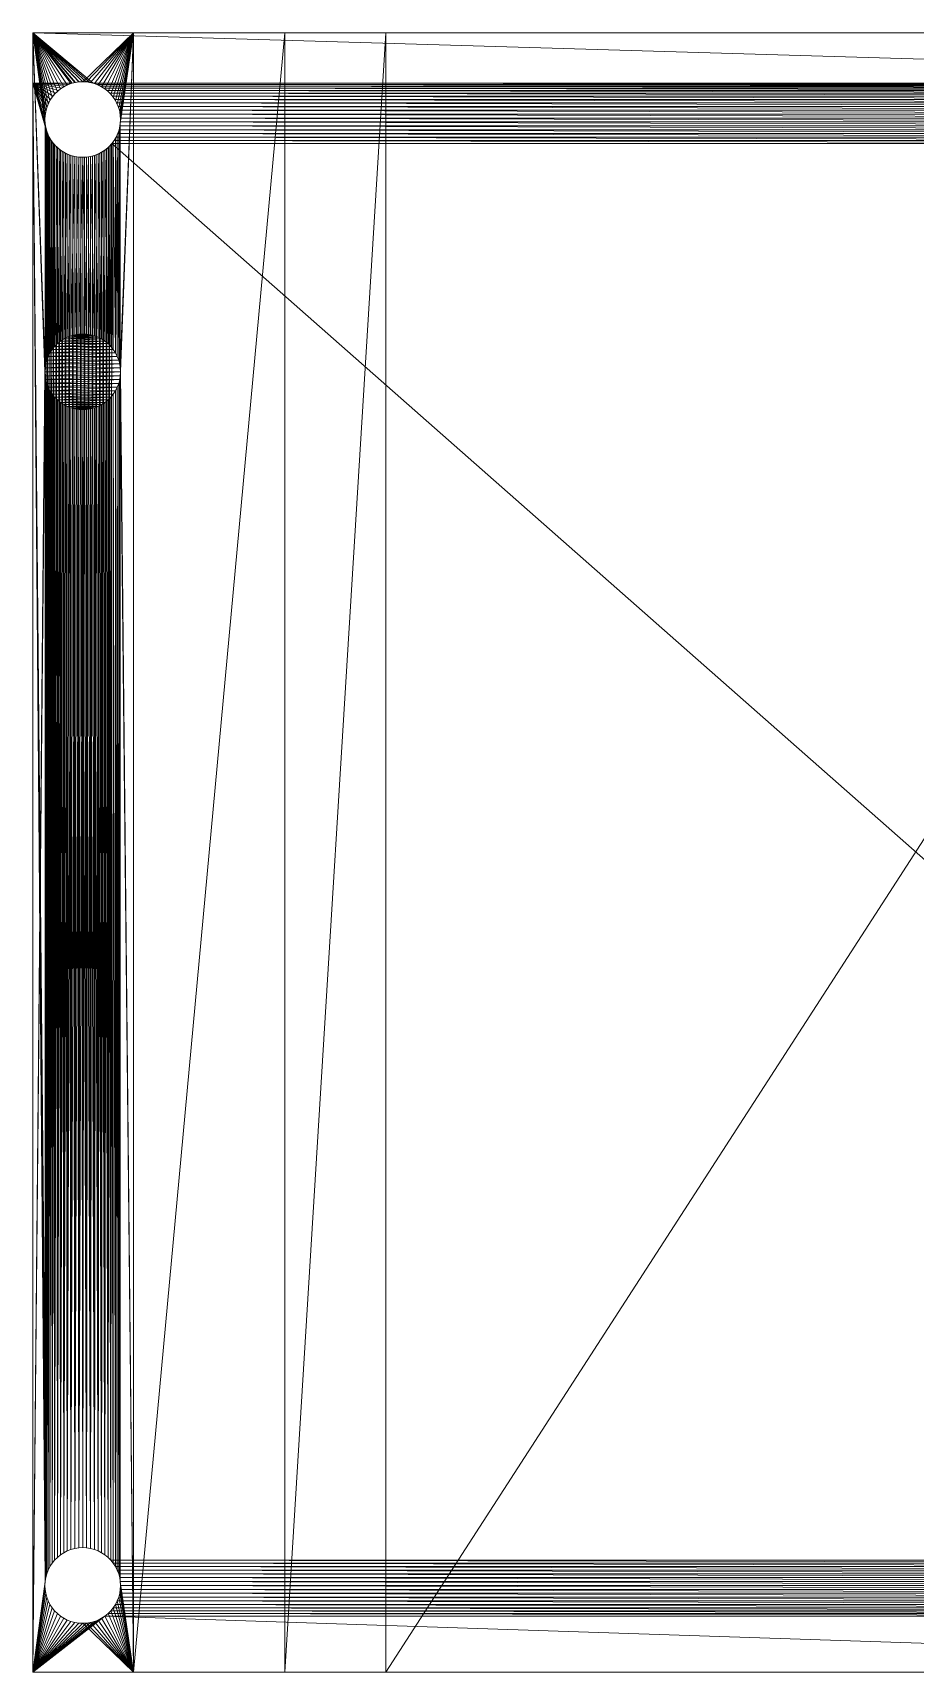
# Model space of a CAD drawing. Header units: inches. Extents: x 126.3 to 196.3, y 75.2 to 140.2.
# Drawn here: x 126.3 to 161.3, y 75.2 to 140.2 of the extents above; entities that cross this region are included whole.
import ezdxf

# ---------------------------------------------------------------- set-up
doc = ezdxf.new("R2010")
doc.units = ezdxf.units.IN
doc.header["$MEASUREMENT"] = 0
doc.layers.get('0').update_dxf_attribs({"lineweight": 0})

msp = doc.modelspace()

# ---------------------------------------------------------------- meshes
at = {"color": 7, "linetype": 'Continuous'}
mesh = msp.add_polyface(dxfattribs=at)
corners = [(126.84, 79.138, 2.5), (126.897, 79.285, 2.5), (126.872, 136.244, 2.5), (126.936, 136.102, 2.5), (126.968, 79.424, 2.5), (127.015, 135.968, 2.5), (127.053, 79.556, 2.5), (127.108, 135.843, 2.5), (127.152, 79.678, 2.5), (126.287, 138.235, 2.5), (126.287, 75.235, 2.5), (126.775, 78.831, 2.5), (140.287, 75.235, -2), (140.287, 75.235), (140.287, 140.235, -2), (136.287, 75.235), (136.287, 75.235, -2), (136.287, 140.235), (140.287, 140.235), (130.287, 75.235, -2), (136.287, 140.235, -2), (128.424, 80.166, -2.5), (128.424, 80.166, 2.5), (128.267, 80.174, 2.5), (128.267, 80.174, -2.5), (128.11, 80.166, 2.5), (128.11, 80.166, -2.5), (127.955, 80.142, 2.5), (127.955, 80.142, -2.5), (128.579, 80.142, -2.5), (130.287, 140.235, -2.5), (130.287, 75.235, -2.5), (128.267, 125.295, -2.5), (128.424, 125.303, -2.5), (128.579, 125.327, -2.5), (128.73, 80.101, -2.5), (128.11, 125.303, -2.5), (127.955, 125.327, -2.5), (127.803, 80.101, -2.5), (127.803, 125.368, -2.5), (127.657, 80.045, -2.5), (127.657, 125.424, -2.5), (127.517, 79.974, -2.5), (127.517, 125.496, -2.5), (127.385, 79.888, -2.5), (127.385, 125.581, -2.5), (127.263, 79.789, -2.5), (127.152, 79.678, -2.5), (127.263, 125.68, -2.5), (126.775, 126.638, -2.5), (126.775, 78.831, -2.5), (126.287, 75.235, -2.5), (129.759, 78.831, -2.5), (129.759, 126.638, -2.5), (129.734, 78.986, -2.5), (129.734, 126.483, -2.5), (129.694, 79.138, -2.5), (129.694, 126.331, -2.5), (129.637, 79.285, -2.5), (129.637, 126.184, -2.5), (129.566, 79.424, -2.5), (129.566, 126.045, -2.5), (129.48, 79.556, -2.5), (129.48, 125.913, -2.5), (129.382, 79.678, -2.5), (129.382, 125.791, -2.5), (129.271, 79.789, -2.5), (129.271, 125.68, -2.5), (129.149, 79.888, -2.5), (129.149, 125.581, -2.5), (129.017, 79.974, -2.5), (129.017, 125.496, -2.5), (128.877, 80.045, -2.5), (128.877, 125.424, -2.5), (128.73, 125.368, -2.5), (127.053, 79.556, -2.5), (127.152, 125.791, -2.5), (126.968, 79.424, -2.5), (127.053, 125.913, -2.5), (126.897, 79.285, -2.5), (126.968, 126.045, -2.5), (126.84, 79.138, -2.5), (126.897, 126.184, -2.5), (126.8, 78.986, -2.5), (126.84, 126.331, -2.5), (126.8, 126.483, -2.5), (126.287, 138.235, 0.5)]
mesh.append_faces([[corners[k] for k in face] for face in [(0, 1, 2), (3, 1, 4), (5, 4, 6), (7, 6, 8), (9, 10, 11), (12, 13, 14), (15, 16, 17), (13, 15, 18), (16, 19, 20), (21, 22, 23), (24, 23, 25), (26, 25, 27), (28, 26, 27), (26, 24, 25), (24, 21, 23), (21, 29, 22), (30, 19, 31), (21, 24, 32), (33, 29, 21), (29, 34, 35), (32, 24, 26), (36, 26, 28), (37, 28, 38), (39, 38, 40), (41, 40, 42), (43, 42, 44), (45, 44, 46), (46, 47, 48), (49, 50, 51), (31, 52, 53), (52, 54, 55), (54, 56, 57), (56, 58, 59), (58, 60, 61), (60, 62, 63), (62, 64, 65), (64, 66, 67), (66, 68, 69), (68, 70, 71), (70, 72, 73), (72, 35, 74), (47, 75, 76), (75, 77, 78), (77, 79, 80), (79, 81, 82), (81, 83, 84), (83, 50, 85), (10, 86, 51)]], dxfattribs={"color": 7})
mesh = msp.add_polyface(dxfattribs=at)
corners = [(126.84, 79.138, 2.5), (126.822, 136.392, 2.5), (126.287, 138.235, 2.5), (126.872, 136.244, 2.5), (126.897, 79.285, 2.5), (126.936, 136.102, 2.5), (128.189, 135.297, 2.5), (128.034, 135.313, 2.5), (128.11, 80.166, 2.5), (127.882, 135.345, 2.5), (127.955, 80.142, 2.5), (127.733, 135.393, 2.5), (127.803, 80.101, 2.5), (127.591, 135.456, 2.5), (127.657, 80.045, 2.5), (127.456, 135.533, 2.5), (127.517, 79.974, 2.5), (127.329, 135.624, 2.5), (127.385, 79.888, 2.5), (127.213, 135.728, 2.5), (127.263, 79.789, 2.5), (127.108, 135.843, 2.5), (127.152, 79.678, 2.5), (127.015, 135.968, 2.5), (127.053, 79.556, 2.5), (126.968, 79.424, 2.5), (126.897, 126.184, -2.5), (126.897, 126.184, 0.5), (126.968, 126.045, 0.5), (126.968, 126.045, -2.5), (127.053, 125.913, 0.5), (127.053, 125.913, -2.5), (127.152, 125.791, 0.5), (127.152, 125.791, -2.5), (127.263, 125.68, 0.5), (127.263, 125.68, -2.5), (127.385, 125.581, 0.5), (127.385, 125.581, -2.5), (127.517, 125.496, 0.5), (127.517, 125.496, -2.5), (127.657, 125.424, 0.5), (127.657, 125.424, -2.5), (127.803, 125.368, 0.5), (127.803, 125.368, -2.5), (127.955, 125.327, 0.5), (127.955, 125.327, -2.5), (128.11, 125.303, 0.5), (128.11, 125.303, -2.5), (128.267, 125.295, 0.5), (128.267, 125.295, -2.5), (126.775, 78.831, -2.5), (126.775, 126.638, -2.5), (126.8, 126.483, -2.5), (126.287, 75.235, -2.5), (126.287, 140.235, -2.5), (126.767, 126.795, -2.5), (128.579, 125.327, 0.5), (128.73, 125.368, 0.5), (128.877, 125.424, 0.5), (129.017, 125.496, 0.5), (129.149, 125.581, 0.5), (129.271, 125.68, 0.5), (129.382, 125.791, 0.5), (129.48, 125.913, 0.5), (129.566, 126.045, 0.5), (126.287, 138.235, 0.5), (126.287, 75.235, 2.5)]
mesh.append_faces([[corners[k] for k in face] for face in [(0, 1, 2), (0, 3, 1), (3, 4, 5), (6, 7, 8), (7, 9, 10), (9, 11, 12), (11, 13, 14), (13, 15, 16), (15, 17, 18), (17, 19, 20), (19, 21, 22), (21, 23, 24), (23, 5, 25), (26, 27, 28), (29, 28, 30), (31, 30, 32), (33, 32, 34), (35, 34, 36), (37, 36, 38), (39, 38, 40), (41, 40, 42), (43, 42, 44), (45, 44, 46), (47, 46, 48), (49, 47, 48), (47, 45, 46), (45, 43, 44), (43, 41, 42), (41, 39, 40), (39, 37, 38), (37, 35, 36), (35, 33, 34), (33, 31, 32), (31, 29, 30), (29, 26, 28), (50, 51, 52), (53, 54, 55), (46, 44, 56), (44, 42, 57), (42, 40, 58), (40, 38, 59), (38, 36, 60), (36, 34, 61), (34, 32, 62), (32, 30, 63), (30, 28, 64), (2, 65, 66), (53, 65, 54)]], dxfattribs={"color": 7})
mesh = msp.add_polyface(dxfattribs=at)
corners = [(128.267, 128.295, -2.5), (128.267, 128.295, 0.5), (128.11, 128.286, 0.5), (128.11, 128.286, -2.5), (127.955, 128.262, 0.5), (127.955, 128.262, -2.5), (127.803, 128.221, 0.5), (127.803, 128.221, -2.5), (128.189, 135.297, 2.5), (128.267, 135.295, -2.5), (128.11, 135.303, -2.5), (128.034, 135.313, 2.5), (127.955, 135.327, -2.5), (127.882, 135.345, 2.5), (127.803, 135.368, -2.5), (127.733, 135.393, 2.5), (127.657, 135.424, -2.5), (128.345, 135.297, 2.5), (126.775, 126.951, -2.5), (126.775, 136.638, -2.5), (126.8, 136.483, -2.5), (126.8, 127.106, -2.5), (126.84, 136.331, -2.5), (126.84, 127.258, -2.5), (126.897, 136.184, -2.5), (126.897, 127.405, -2.5), (126.968, 136.045, -2.5), (126.968, 127.545, -2.5), (127.053, 135.913, -2.5), (127.053, 127.676, -2.5), (127.152, 135.791, -2.5), (127.152, 127.798, -2.5), (127.263, 135.68, -2.5), (127.263, 127.909, -2.5), (127.385, 135.581, -2.5), (127.385, 128.008, -2.5), (127.517, 135.496, -2.5), (127.517, 128.094, -2.5), (127.657, 128.165, -2.5), (126.287, 140.235, -2.5), (126.767, 126.795, -2.5), (128.424, 128.286, 0.5), (128.579, 128.262, 0.5), (128.73, 128.221, 0.5), (127.657, 128.165, 0.5)]
mesh.append_faces([[corners[k] for k in face] for face in [(0, 1, 2), (3, 2, 4), (5, 4, 6), (7, 5, 6), (5, 3, 4), (3, 0, 2), (8, 9, 10), (11, 10, 12), (13, 12, 14), (15, 14, 16), (15, 13, 14), (13, 11, 12), (11, 8, 10), (8, 17, 9), (18, 19, 20), (21, 20, 22), (23, 22, 24), (25, 24, 26), (27, 26, 28), (29, 28, 30), (31, 30, 32), (33, 32, 34), (35, 34, 36), (37, 36, 16), (38, 16, 14), (7, 14, 12), (5, 12, 10), (3, 10, 9), (0, 3, 9), (3, 5, 10), (5, 7, 12), (7, 38, 14), (38, 37, 16), (37, 35, 36), (35, 33, 34), (33, 31, 32), (31, 29, 30), (29, 27, 28), (27, 25, 26), (25, 23, 24), (23, 21, 22), (21, 18, 20), (19, 18, 39), (39, 18, 40), (2, 41, 4), (2, 1, 41), (4, 42, 6), (6, 43, 44)]], dxfattribs={"color": 7})
mesh = msp.add_polyface(dxfattribs=at)
corners = [(126.822, 136.392, 2.5), (126.788, 136.544, 2.5), (126.287, 138.235, 2.5), (126.77, 136.699, 2.5), (126.768, 136.854, 2.5), (126.782, 137.01, 2.5), (126.813, 137.162, 2.5), (126.859, 137.311, 2.5), (126.92, 137.455, 2.5), (126.996, 137.591, 2.5), (127.085, 137.718, 2.5), (127.591, 135.456, 2.5), (127.657, 135.424, -2.5), (127.517, 135.496, -2.5), (127.456, 135.533, 2.5), (127.385, 135.581, -2.5), (127.329, 135.624, 2.5), (127.263, 135.68, -2.5), (127.213, 135.728, 2.5), (127.152, 135.791, -2.5), (127.108, 135.843, 2.5), (127.053, 135.913, -2.5), (127.015, 135.968, 2.5), (126.968, 136.045, -2.5), (126.936, 136.102, 2.5), (126.897, 136.184, -2.5), (126.872, 136.244, 2.5), (126.84, 136.331, -2.5), (126.8, 136.483, -2.5), (126.775, 136.638, -2.5), (126.767, 136.795, -2.5), (126.775, 136.951, -2.5), (126.8, 137.106, -2.5), (126.84, 137.258, -2.5), (126.897, 137.405, -2.5), (126.968, 137.545, -2.5), (127.053, 137.676, -2.5), (127.152, 137.798, -2.5), (127.187, 137.836, 2.5), (127.263, 137.909, -2.5), (127.733, 135.393, 2.5), (126.287, 140.235, -2.5)]
mesh.append_faces([[corners[k] for k in face] for face in [(0, 1, 2), (2, 1, 3), (4, 2, 3), (4, 5, 2), (2, 5, 6), (7, 2, 6), (7, 8, 2), (2, 8, 9), (10, 2, 9), (11, 12, 13), (14, 13, 15), (16, 15, 17), (18, 17, 19), (20, 19, 21), (22, 21, 23), (24, 23, 25), (26, 25, 27), (0, 27, 28), (1, 28, 29), (3, 29, 30), (4, 30, 31), (5, 31, 32), (6, 32, 33), (7, 33, 34), (8, 34, 35), (9, 35, 36), (10, 36, 37), (38, 37, 39), (38, 10, 37), (10, 9, 36), (9, 8, 35), (8, 7, 34), (7, 6, 33), (6, 5, 32), (5, 4, 31), (4, 3, 30), (3, 1, 29), (1, 0, 28), (0, 26, 27), (26, 24, 25), (24, 22, 23), (22, 20, 21), (20, 18, 19), (18, 16, 17), (16, 14, 15), (14, 11, 13), (11, 40, 12), (41, 30, 29)]], dxfattribs={"color": 7})
mesh = msp.add_polyface(dxfattribs=at)
corners = [(127.085, 137.718, 2.5), (127.187, 137.836, 2.5), (126.287, 138.235, 2.5), (127.301, 137.942, 2.5), (127.425, 138.036, 2.5), (127.559, 138.117, 2.5), (127.7, 138.183, 2.5), (127.847, 138.235, 2.5), (127.847, 138.235, 0.5), (126.287, 138.235, 0.5), (128.549, 138.268, 0.5), (128.687, 138.235, 0.5), (126.287, 140.235, 0.5), (128.409, 138.288, 0.5), (128.267, 138.295, 0.5), (127.985, 138.268, 0.5), (128.125, 138.288, 0.5), (130.287, 140.235, -2), (126.287, 140.235, -2.5), (127.263, 137.909, -2.5), (127.385, 138.008, -2.5), (127.517, 138.094, -2.5), (127.657, 138.165, -2.5), (127.803, 138.221, -2.5), (127.955, 138.262, -2.5), (128.11, 138.286, -2.5), (128.267, 138.295, -2.5), (127.152, 137.798, -2.5), (127.053, 137.676, -2.5), (126.968, 137.545, -2.5), (126.897, 137.405, -2.5), (126.84, 137.258, -2.5), (126.8, 137.106, -2.5), (126.775, 136.951, -2.5), (126.767, 136.795, -2.5)]
mesh.append_faces([[corners[k] for k in face] for face in [(0, 1, 2), (2, 1, 3), (4, 2, 3), (4, 5, 2), (2, 5, 6), (7, 2, 6), (8, 9, 7), (7, 9, 2), (10, 11, 12), (13, 12, 14), (13, 10, 12), (9, 8, 12), (12, 8, 15), (16, 12, 15), (16, 14, 12), (17, 18, 12), (3, 19, 20), (4, 20, 21), (5, 21, 22), (6, 22, 23), (8, 23, 24), (15, 24, 25), (16, 25, 26), (14, 16, 26), (16, 15, 25), (15, 8, 24), (7, 6, 8), (8, 6, 23), (6, 5, 22), (5, 4, 21), (4, 3, 20), (3, 1, 19), (18, 26, 25), (24, 18, 25), (24, 23, 18), (18, 23, 22), (21, 18, 22), (21, 20, 18), (18, 20, 19), (27, 18, 19), (27, 28, 18), (18, 28, 29), (30, 18, 29), (30, 31, 18), (18, 31, 32), (33, 18, 32), (33, 34, 18), (18, 9, 12)]], dxfattribs={"color": 7})
mesh = msp.add_polyface(dxfattribs=at)
corners = [(130.287, 140.235, -2), (130.287, 140.235, -2.5), (126.287, 140.235, -2.5), (128.409, 138.288, 0.5), (128.267, 138.295, 0.5), (128.267, 138.295, -2.5), (128.424, 138.286, -2.5), (128.549, 138.268, 0.5), (128.579, 138.262, -2.5), (128.687, 138.235, 0.5), (128.73, 138.221, -2.5), (128.834, 138.183, 2.5), (128.877, 138.165, -2.5), (128.975, 138.117, 2.5), (129.017, 138.094, -2.5), (129.109, 138.036, 2.5), (129.149, 138.008, -2.5), (129.233, 137.942, 2.5), (129.271, 137.909, -2.5), (129.347, 137.836, 2.5), (129.382, 137.798, -2.5), (129.449, 137.718, 2.5), (129.48, 137.676, -2.5), (129.426, 135.843, 2.5), (129.48, 135.913, -2.5), (129.382, 135.791, -2.5), (129.321, 135.728, 2.5), (129.271, 135.68, -2.5), (129.205, 135.624, 2.5), (129.149, 135.581, -2.5), (129.078, 135.533, 2.5), (129.017, 135.496, -2.5), (128.943, 135.456, 2.5), (128.877, 135.424, -2.5), (128.801, 135.393, 2.5), (128.73, 135.368, -2.5), (128.652, 135.345, 2.5), (128.579, 135.327, -2.5), (128.5, 135.313, 2.5), (128.424, 135.303, -2.5), (128.345, 135.297, 2.5), (128.267, 135.295, -2.5), (128.687, 138.235, 2.5), (128.877, 128.165, -2.5), (129.017, 128.094, -2.5), (129.149, 128.008, -2.5), (129.271, 127.909, -2.5), (129.382, 127.798, -2.5)]
mesh.append_faces([[corners[k] for k in face] for face in [(0, 1, 2), (3, 4, 5), (6, 3, 5), (6, 7, 3), (6, 8, 7), (7, 8, 9), (9, 8, 10), (11, 10, 12), (13, 12, 14), (15, 14, 16), (17, 16, 18), (19, 18, 20), (21, 20, 22), (23, 24, 25), (26, 25, 27), (28, 27, 29), (30, 29, 31), (32, 31, 33), (34, 33, 35), (36, 35, 37), (38, 37, 39), (40, 39, 41), (40, 38, 39), (38, 36, 37), (36, 34, 35), (34, 32, 33), (32, 30, 31), (30, 28, 29), (28, 26, 27), (26, 23, 25), (21, 19, 20), (19, 17, 18), (17, 15, 16), (15, 13, 14), (13, 11, 12), (42, 9, 11), (11, 9, 10), (12, 1, 14), (12, 10, 1), (1, 10, 8), (6, 1, 8), (6, 5, 1), (1, 5, 2), (35, 33, 43), (33, 31, 44), (31, 29, 45), (29, 27, 46), (27, 25, 47)]], dxfattribs={"color": 7})
mesh = msp.add_polyface(dxfattribs=at)
corners = [(128.687, 138.235, 2.5), (128.834, 138.183, 2.5), (193.74, 138.183, 2.5), (128.975, 138.117, 2.5), (193.599, 138.117, 2.5), (129.109, 138.036, 2.5), (193.466, 138.036, 2.5), (129.233, 137.942, 2.5), (193.341, 137.942, 2.5), (129.347, 137.836, 2.5), (193.228, 137.836, 2.5), (129.449, 137.718, 2.5), (193.125, 137.718, 2.5), (129.538, 137.591, 2.5), (193.036, 137.591, 2.5), (129.614, 137.455, 2.5), (192.96, 137.455, 2.5), (129.675, 137.311, 2.5), (192.899, 137.311, 2.5), (129.721, 137.162, 2.5), (192.853, 137.162, 2.5), (129.751, 137.01, 2.5), (192.823, 137.01, 2.5), (129.766, 136.854, 2.5), (192.808, 136.854, 2.5), (129.764, 136.699, 2.5), (192.81, 136.699, 2.5), (129.746, 136.544, 2.5), (192.828, 136.544, 2.5), (129.712, 136.392, 2.5), (192.862, 136.392, 2.5), (129.662, 136.244, 2.5), (192.912, 136.244, 2.5), (129.598, 136.102, 2.5), (192.977, 136.102, 2.5), (129.519, 135.968, 2.5), (193.056, 135.968, 2.5), (129.426, 135.843, 2.5), (193.148, 135.843, 2.5), (193.887, 138.235, 2.5), (128.687, 138.235, 0.5), (193.887, 138.235, 0.5), (126.287, 140.235, 0.5), (129.759, 126.638, -2.5), (129.759, 126.638, 0.5), (129.767, 126.795, 0.5), (129.767, 126.795, -2.5), (129.759, 126.951, 0.5), (129.759, 126.951, -2.5), (129.734, 127.106, 0.5), (129.734, 126.483, -2.5), (140.287, 140.235), (136.287, 140.235), (130.287, 140.235, -2), (136.287, 140.235, -2), (182.287, 140.235), (140.287, 140.235, -2), (196.287, 140.235, 0.5), (129.734, 137.106, -2.5), (129.759, 136.951, -2.5), (129.767, 136.795, -2.5), (129.759, 136.638, -2.5), (130.287, 140.235, -2.5), (129.734, 136.483, -2.5), (129.694, 137.258, -2.5), (129.637, 137.405, -2.5), (129.566, 137.545, -2.5), (129.48, 137.676, -2.5)]
mesh.append_faces([[corners[k] for k in face] for face in [(0, 1, 2), (1, 3, 4), (3, 5, 6), (5, 7, 8), (7, 9, 10), (9, 11, 12), (11, 13, 14), (13, 15, 16), (15, 17, 18), (17, 19, 20), (19, 21, 22), (21, 23, 24), (23, 25, 26), (25, 27, 28), (27, 29, 30), (29, 31, 32), (31, 33, 34), (33, 35, 36), (35, 37, 38), (0, 39, 40), (41, 42, 40), (43, 44, 45), (46, 45, 47), (48, 47, 49), (48, 46, 47), (46, 43, 45), (43, 50, 44), (42, 51, 52), (53, 52, 54), (53, 42, 52), (55, 56, 51), (42, 57, 51), (21, 58, 59), (23, 59, 60), (25, 60, 61), (27, 25, 61), (25, 23, 60), (23, 21, 59), (62, 46, 48), (61, 48, 63), (61, 62, 48), (61, 60, 62), (62, 60, 59), (58, 62, 59), (58, 64, 62), (62, 64, 65), (66, 62, 65), (66, 67, 62)]], dxfattribs={"color": 7})
mesh = msp.add_polyface(dxfattribs=at)
corners = [(129.519, 135.968, 2.5), (193.148, 135.843, 2.5), (193.056, 135.968, 2.5), (129.598, 136.102, 2.5), (192.977, 136.102, 2.5), (129.662, 136.244, 2.5), (192.912, 136.244, 2.5), (129.712, 136.392, 2.5), (192.862, 136.392, 2.5), (129.746, 136.544, 2.5), (192.828, 136.544, 2.5), (129.764, 136.699, 2.5), (192.81, 136.699, 2.5), (129.766, 136.854, 2.5), (192.808, 136.854, 2.5), (129.751, 137.01, 2.5), (192.823, 137.01, 2.5), (129.721, 137.162, 2.5), (192.853, 137.162, 2.5), (129.675, 137.311, 2.5), (192.899, 137.311, 2.5), (129.614, 137.455, 2.5), (192.96, 137.455, 2.5), (129.538, 137.591, 2.5), (193.036, 137.591, 2.5), (129.449, 137.718, 2.5), (193.125, 137.718, 2.5), (129.347, 137.836, 2.5), (193.228, 137.836, 2.5), (129.233, 137.942, 2.5), (193.341, 137.942, 2.5), (129.109, 138.036, 2.5), (193.466, 138.036, 2.5), (128.975, 138.117, 2.5), (193.599, 138.117, 2.5), (128.834, 138.183, 2.5), (193.74, 138.183, 2.5), (128.687, 138.235, 2.5), (193.887, 138.235, 2.5), (128.687, 138.235, 0.5), (193.887, 138.235, 0.5), (196.287, 140.235, 0.5), (126.287, 140.235, 0.5), (192.816, 126.951, -2.5), (192.807, 126.795, 0.5), (192.807, 126.795, -2.5), (192.816, 126.951, 0.5), (192.84, 127.106, -2.5), (192.816, 126.638, 0.5), (192.816, 126.638, -2.5), (192.84, 126.483, 0.5), (186.287, 140.235, -2), (186.287, 140.235), (192.287, 140.235, -2), (182.287, 140.235), (140.287, 140.235), (182.287, 140.235, -2), (140.287, 140.235, -2), (192.816, 136.638, -2.5), (192.807, 136.795, -2.5), (192.816, 136.951, -2.5), (192.84, 137.106, -2.5), (192.287, 140.235, -2.5), (193.094, 137.676, -2.5), (193.008, 137.545, -2.5), (192.937, 137.405, -2.5), (192.881, 137.258, -2.5), (192.84, 136.483, -2.5)]
mesh.append_faces([[corners[k] for k in face] for face in [(0, 1, 2), (3, 2, 4), (5, 4, 6), (7, 6, 8), (9, 8, 10), (11, 10, 12), (13, 12, 14), (15, 14, 16), (17, 16, 18), (19, 18, 20), (21, 20, 22), (23, 22, 24), (25, 24, 26), (27, 26, 28), (29, 28, 30), (31, 30, 32), (33, 32, 34), (35, 34, 36), (37, 36, 38), (39, 38, 40), (41, 42, 40), (43, 44, 45), (43, 46, 44), (43, 47, 46), (48, 49, 45), (44, 48, 45), (48, 50, 49), (51, 52, 53), (53, 52, 41), (52, 54, 41), (41, 54, 55), (56, 57, 54), (12, 58, 59), (14, 59, 60), (16, 60, 61), (16, 14, 60), (14, 12, 59), (12, 10, 58), (62, 63, 64), (65, 62, 64), (65, 66, 62), (62, 66, 61), (60, 62, 61), (60, 59, 62), (62, 59, 58), (43, 58, 67), (58, 43, 62), (62, 43, 45)]], dxfattribs={"color": 7})
mesh = msp.add_polyface(dxfattribs=at)
corners = [(129.426, 135.843, 2.5), (129.321, 135.728, 2.5), (129.382, 79.678, 2.5), (129.205, 135.624, 2.5), (129.271, 79.789, 2.5), (129.078, 135.533, 2.5), (129.149, 79.888, 2.5), (128.943, 135.456, 2.5), (129.017, 79.974, 2.5), (128.801, 135.393, 2.5), (128.877, 80.045, 2.5), (128.652, 135.345, 2.5), (128.73, 80.101, 2.5), (128.5, 135.313, 2.5), (128.579, 80.142, 2.5), (128.345, 135.297, 2.5), (128.424, 80.166, 2.5), (128.189, 135.297, 2.5), (128.267, 80.174, 2.5), (128.267, 125.295, -2.5), (128.267, 125.295, 0.5), (128.424, 125.303, 0.5), (128.424, 125.303, -2.5), (128.579, 125.327, 0.5), (128.579, 125.327, -2.5), (128.73, 125.368, 0.5), (128.73, 125.368, -2.5), (128.877, 125.424, 0.5), (128.877, 125.424, -2.5), (129.017, 125.496, 0.5), (129.017, 125.496, -2.5), (129.149, 125.581, 0.5), (129.149, 125.581, -2.5), (129.271, 125.68, 0.5), (129.271, 125.68, -2.5), (129.382, 125.791, 0.5), (129.382, 125.791, -2.5), (129.48, 125.913, 0.5), (129.48, 125.913, -2.5), (129.566, 126.045, 0.5), (129.566, 126.045, -2.5), (129.637, 126.184, 0.5), (182.287, 140.235, -2), (140.287, 75.235, -2), (140.287, 140.235, -2), (140.287, 75.235), (140.287, 140.235), (136.287, 140.235), (136.287, 75.235, -2), (136.287, 140.235, -2), (136.287, 75.235), (130.287, 75.235, -2), (130.287, 140.235, -2), (130.287, 140.235, -2.5), (130.287, 75.235, -2.5), (129.767, 126.795, -2.5), (126.968, 126.045, 0.5), (127.053, 125.913, 0.5), (127.152, 125.791, 0.5), (127.263, 125.68, 0.5), (127.385, 125.581, 0.5), (127.517, 125.496, 0.5), (127.657, 125.424, 0.5), (127.803, 125.368, 0.5), (127.955, 125.327, 0.5), (128.11, 125.303, 0.5)]
mesh.append_faces([[corners[k] for k in face] for face in [(0, 1, 2), (1, 3, 4), (3, 5, 6), (5, 7, 8), (7, 9, 10), (9, 11, 12), (11, 13, 14), (13, 15, 16), (15, 17, 18), (19, 20, 21), (22, 21, 23), (24, 23, 25), (26, 25, 27), (28, 27, 29), (30, 29, 31), (32, 31, 33), (34, 33, 35), (36, 35, 37), (38, 37, 39), (40, 39, 41), (40, 38, 39), (38, 36, 37), (36, 34, 35), (34, 32, 33), (32, 30, 31), (30, 28, 29), (28, 26, 27), (26, 24, 25), (24, 22, 23), (22, 19, 21), (42, 43, 44), (44, 45, 46), (47, 48, 49), (46, 50, 47), (49, 51, 52), (52, 51, 53), (53, 54, 55), (56, 41, 39), (57, 39, 37), (58, 37, 35), (59, 35, 33), (60, 33, 31), (61, 31, 29), (62, 29, 27), (63, 27, 25), (64, 25, 23), (65, 23, 21), (20, 65, 21)]], dxfattribs={"color": 7})
mesh = msp.add_polyface(dxfattribs=at)
corners = [(129.637, 126.184, -2.5), (129.637, 126.184, 0.5), (129.694, 126.331, 0.5), (129.694, 126.331, -2.5), (129.734, 126.483, 0.5), (129.734, 126.483, -2.5), (129.759, 126.638, 0.5), (129.734, 127.106, -2.5), (129.734, 127.106, 0.5), (129.694, 127.258, 0.5), (129.694, 127.258, -2.5), (129.637, 127.405, 0.5), (129.637, 127.405, -2.5), (129.566, 127.545, 0.5), (129.566, 127.545, -2.5), (129.48, 127.676, 0.5), (129.48, 127.676, -2.5), (129.759, 126.951, -2.5), (129.566, 126.045, -2.5), (129.538, 137.591, 2.5), (129.48, 137.676, -2.5), (129.566, 137.545, -2.5), (129.614, 137.455, 2.5), (129.637, 137.405, -2.5), (129.675, 137.311, 2.5), (129.694, 137.258, -2.5), (129.721, 137.162, 2.5), (129.734, 137.106, -2.5), (129.746, 136.544, 2.5), (129.759, 136.638, -2.5), (129.734, 136.483, -2.5), (129.712, 136.392, 2.5), (129.694, 136.331, -2.5), (129.662, 136.244, 2.5), (129.637, 136.184, -2.5), (129.598, 136.102, 2.5), (129.566, 136.045, -2.5), (129.519, 135.968, 2.5), (129.48, 135.913, -2.5), (129.426, 135.843, 2.5), (129.751, 137.01, 2.5), (129.449, 137.718, 2.5), (130.287, 140.235, -2.5), (129.382, 137.798, -2.5), (129.271, 137.909, -2.5), (129.149, 138.008, -2.5), (129.017, 138.094, -2.5), (129.382, 135.791, -2.5)]
mesh.append_faces([[corners[k] for k in face] for face in [(0, 1, 2), (3, 2, 4), (5, 4, 6), (7, 8, 9), (10, 9, 11), (12, 11, 13), (14, 13, 15), (16, 14, 15), (14, 12, 13), (12, 10, 11), (10, 7, 9), (7, 17, 8), (5, 3, 4), (3, 0, 2), (0, 18, 1), (19, 20, 21), (22, 21, 23), (24, 23, 25), (26, 25, 27), (28, 29, 30), (31, 30, 32), (33, 32, 34), (35, 34, 36), (37, 36, 38), (39, 37, 38), (37, 35, 36), (35, 33, 34), (33, 31, 32), (31, 28, 30), (40, 26, 27), (26, 24, 25), (24, 22, 23), (22, 19, 21), (19, 41, 20), (42, 20, 43), (44, 42, 43), (44, 45, 42), (42, 45, 46), (17, 7, 30), (30, 7, 32), (32, 7, 10), (34, 10, 12), (36, 12, 14), (38, 14, 16), (47, 38, 16), (38, 36, 14), (36, 34, 12), (34, 32, 10)]], dxfattribs={"color": 7})
mesh = msp.add_polyface(dxfattribs=at)
corners = [(129.426, 135.843, 2.5), (193.193, 79.678, 2.5), (193.148, 135.843, 2.5), (193.253, 135.728, 2.5), (194.385, 135.297, 2.5), (194.229, 135.297, 2.5), (194.307, 80.174, 2.5), (194.074, 135.313, 2.5), (194.15, 80.166, 2.5), (193.922, 135.345, 2.5), (193.995, 80.142, 2.5), (193.774, 135.393, 2.5), (193.844, 80.101, 2.5), (193.631, 135.456, 2.5), (193.697, 80.045, 2.5), (193.496, 135.533, 2.5), (193.557, 79.974, 2.5), (193.369, 135.624, 2.5), (193.426, 79.888, 2.5), (193.304, 79.789, 2.5), (194.307, 125.295, 0.5), (194.307, 125.295, -2.5), (194.15, 125.303, -2.5), (194.15, 125.303, 0.5), (193.995, 125.327, -2.5), (193.995, 125.327, 0.5), (193.844, 125.368, -2.5), (193.844, 125.368, 0.5), (193.697, 125.424, -2.5), (193.697, 125.424, 0.5), (193.557, 125.496, -2.5), (193.557, 125.496, 0.5), (193.426, 125.581, -2.5), (193.426, 125.581, 0.5), (193.304, 125.68, -2.5), (193.304, 125.68, 0.5), (193.193, 125.791, -2.5), (193.193, 125.791, 0.5), (193.094, 125.913, -2.5), (193.094, 125.913, 0.5), (193.008, 126.045, -2.5), (193.008, 126.045, 0.5), (192.937, 126.184, -2.5), (186.287, 140.235, -2), (186.287, 75.235), (186.287, 140.235), (182.287, 140.235), (182.287, 75.235, -2), (182.287, 140.235, -2), (182.287, 75.235), (192.287, 140.235, -2), (186.287, 75.235, -2), (192.287, 75.235, -2.5), (192.287, 140.235, -2.5), (192.816, 78.831, -2.5), (192.816, 126.638, -2.5), (192.84, 126.483, -2.5), (192.807, 126.795, -2.5), (194.464, 125.303, 0.5), (194.619, 125.327, 0.5), (194.771, 125.368, 0.5), (194.917, 125.424, 0.5), (195.057, 125.496, 0.5), (195.189, 125.581, 0.5), (195.311, 125.68, 0.5), (195.422, 125.791, 0.5), (195.521, 125.913, 0.5), (195.606, 126.045, 0.5)]
mesh.append_faces([[corners[k] for k in face] for face in [(0, 1, 2), (2, 1, 3), (4, 5, 6), (5, 7, 8), (7, 9, 10), (9, 11, 12), (11, 13, 14), (13, 15, 16), (15, 17, 18), (17, 3, 19), (20, 21, 22), (23, 22, 24), (25, 24, 26), (27, 26, 28), (29, 28, 30), (31, 30, 32), (33, 32, 34), (35, 34, 36), (37, 36, 38), (39, 38, 40), (41, 40, 42), (41, 39, 40), (39, 37, 38), (37, 35, 36), (35, 33, 34), (33, 31, 32), (31, 29, 30), (29, 27, 28), (27, 25, 26), (25, 23, 24), (23, 20, 22), (43, 44, 45), (46, 47, 48), (45, 49, 46), (43, 50, 51), (52, 50, 53), (54, 55, 56), (52, 53, 57), (20, 23, 58), (23, 25, 59), (25, 27, 60), (27, 29, 61), (29, 31, 62), (31, 33, 63), (33, 35, 64), (35, 37, 65), (37, 39, 66), (39, 41, 67)]], dxfattribs={"color": 7})
mesh = msp.add_polyface(dxfattribs=at)
corners = [(196.287, 138.235, 2.5), (195.799, 78.831, 2.5), (196.287, 75.235, 2.5), (195.559, 135.968, 2.5), (195.521, 79.556, 2.5), (195.606, 79.424, 2.5), (195.638, 136.102, 2.5), (195.678, 79.285, 2.5), (195.703, 136.244, 2.5), (195.734, 79.138, 2.5), (186.287, 75.235, -2), (186.287, 75.235), (186.287, 140.235, -2), (182.287, 75.235), (182.287, 75.235, -2), (182.287, 140.235), (186.287, 140.235), (140.287, 75.235, -2), (182.287, 140.235, -2), (192.287, 140.235, -2), (192.287, 75.235, -2), (194.464, 80.166, -2.5), (194.464, 80.166, 2.5), (194.307, 80.174, 2.5), (194.307, 80.174, -2.5), (194.15, 80.166, 2.5), (194.15, 80.166, -2.5), (193.995, 80.142, 2.5), (193.995, 80.142, -2.5), (194.619, 80.142, -2.5), (192.287, 75.235, -2.5), (194.307, 125.295, -2.5), (194.464, 125.303, -2.5), (194.619, 125.327, -2.5), (194.771, 80.101, -2.5), (194.15, 125.303, -2.5), (193.995, 125.327, -2.5), (193.844, 80.101, -2.5), (193.844, 125.368, -2.5), (193.697, 80.045, -2.5), (193.697, 125.424, -2.5), (193.557, 79.974, -2.5), (193.557, 125.496, -2.5), (193.426, 79.888, -2.5), (193.426, 125.581, -2.5), (193.304, 79.789, -2.5), (193.193, 79.678, -2.5), (193.304, 125.68, -2.5), (192.816, 126.638, -2.5), (192.816, 78.831, -2.5), (196.287, 75.235, -2.5), (195.799, 78.831, -2.5), (195.799, 126.638, -2.5), (195.775, 78.986, -2.5), (195.775, 126.483, -2.5), (195.734, 79.138, -2.5), (195.734, 126.331, -2.5), (195.678, 79.285, -2.5), (195.678, 126.184, -2.5), (195.606, 79.424, -2.5), (195.606, 126.045, -2.5), (195.521, 79.556, -2.5), (195.521, 125.913, -2.5), (195.422, 79.678, -2.5), (195.422, 125.791, -2.5), (195.311, 79.789, -2.5), (195.311, 125.68, -2.5), (195.189, 79.888, -2.5), (195.189, 125.581, -2.5), (195.057, 79.974, -2.5), (195.057, 125.496, -2.5), (194.917, 80.045, -2.5), (194.917, 125.424, -2.5), (194.771, 125.368, -2.5), (193.094, 79.556, -2.5), (193.193, 125.791, -2.5), (193.008, 79.424, -2.5), (193.094, 125.913, -2.5), (192.937, 79.285, -2.5), (193.008, 126.045, -2.5), (192.881, 79.138, -2.5), (192.937, 126.184, -2.5), (192.84, 78.986, -2.5), (192.881, 126.331, -2.5), (192.84, 126.483, -2.5), (196.287, 138.235, 0.5)]
mesh.append_faces([[corners[k] for k in face] for face in [(0, 1, 2), (3, 4, 5), (6, 5, 7), (8, 7, 9), (10, 11, 12), (13, 14, 15), (11, 13, 16), (14, 17, 18), (10, 19, 20), (21, 22, 23), (24, 23, 25), (26, 25, 27), (28, 26, 27), (26, 24, 25), (24, 21, 23), (21, 29, 22), (20, 19, 30), (21, 24, 31), (32, 29, 21), (29, 33, 34), (31, 24, 26), (35, 26, 28), (36, 28, 37), (38, 37, 39), (40, 39, 41), (42, 41, 43), (44, 43, 45), (45, 46, 47), (48, 49, 30), (50, 51, 52), (51, 53, 54), (53, 55, 56), (55, 57, 58), (57, 59, 60), (59, 61, 62), (61, 63, 64), (63, 65, 66), (65, 67, 68), (67, 69, 70), (69, 71, 72), (71, 34, 73), (46, 74, 75), (74, 76, 77), (76, 78, 79), (78, 80, 81), (80, 82, 83), (82, 49, 84), (85, 2, 50)]], dxfattribs={"color": 7})
mesh = msp.add_polyface(dxfattribs=at)
corners = [(126.287, 138.235, 2.5), (126.775, 78.831, 2.5), (126.8, 78.986, 2.5), (126.84, 79.138, 2.5), (127.213, 135.728, 2.5), (127.152, 79.678, 2.5), (127.263, 79.789, 2.5), (127.329, 135.624, 2.5), (127.385, 79.888, 2.5), (127.456, 135.533, 2.5), (127.517, 79.974, 2.5), (127.591, 135.456, 2.5), (127.657, 80.045, 2.5), (127.733, 135.393, 2.5), (127.803, 80.101, 2.5), (127.882, 135.345, 2.5), (127.955, 80.142, 2.5), (128.034, 135.313, 2.5), (128.11, 80.166, 2.5), (128.189, 135.297, 2.5), (128.267, 80.174, 2.5), (128.345, 135.297, 2.5), (128.424, 80.166, 2.5), (128.5, 135.313, 2.5), (128.579, 80.142, 2.5), (128.652, 135.345, 2.5), (128.73, 80.101, 2.5), (128.801, 135.393, 2.5), (128.877, 80.045, 2.5), (128.943, 135.456, 2.5), (129.017, 79.974, 2.5), (129.078, 135.533, 2.5), (129.149, 79.888, 2.5), (129.205, 135.624, 2.5), (129.271, 79.789, 2.5), (129.321, 135.728, 2.5), (129.382, 79.678, 2.5), (129.426, 135.843, 2.5), (193.193, 79.678, 2.5), (128.424, 125.303, -2.5), (128.424, 80.166, -2.5), (128.267, 125.295, -2.5), (128.579, 125.327, -2.5), (128.579, 80.142, -2.5), (128.73, 80.101, -2.5), (128.73, 125.368, -2.5), (128.877, 80.045, -2.5), (128.877, 125.424, -2.5), (129.017, 79.974, -2.5), (129.017, 125.496, -2.5), (129.149, 79.888, -2.5), (129.149, 125.581, -2.5), (129.271, 79.789, -2.5), (129.271, 125.68, -2.5), (129.382, 79.678, -2.5), (129.382, 125.791, -2.5), (129.48, 79.556, -2.5), (129.48, 125.913, -2.5), (129.566, 79.424, -2.5), (129.566, 126.045, -2.5), (129.637, 79.285, -2.5), (129.637, 126.184, -2.5), (129.694, 79.138, -2.5), (129.694, 126.331, -2.5), (129.734, 78.986, -2.5), (129.734, 126.483, -2.5), (129.759, 78.831, -2.5), (129.759, 126.638, -2.5), (130.287, 75.235, -2.5), (129.767, 126.795, -2.5), (128.11, 80.166, -2.5), (128.11, 125.303, -2.5), (127.955, 80.142, -2.5), (127.955, 125.327, -2.5), (127.803, 80.101, -2.5), (127.803, 125.368, -2.5), (127.657, 80.045, -2.5), (127.657, 125.424, -2.5), (127.517, 79.974, -2.5), (127.517, 125.496, -2.5), (127.385, 79.888, -2.5), (127.385, 125.581, -2.5), (127.263, 79.789, -2.5), (127.263, 125.68, -2.5), (126.287, 75.235, -2.5), (126.767, 126.795, -2.5), (126.775, 126.638, -2.5), (126.8, 78.986, -2.5), (126.8, 126.483, -2.5), (126.84, 126.331, -2.5), (126.84, 79.138, -2.5), (126.897, 126.184, -2.5), (126.897, 79.285, -2.5), (126.968, 126.045, -2.5), (126.968, 79.424, -2.5), (127.053, 125.913, -2.5), (127.053, 79.556, -2.5), (127.152, 125.791, -2.5), (127.152, 79.678, -2.5)]
mesh.append_faces([[corners[k] for k in face] for face in [(0, 1, 2), (3, 0, 2), (4, 5, 6), (7, 6, 8), (9, 8, 10), (11, 10, 12), (13, 12, 14), (15, 14, 16), (17, 16, 18), (19, 18, 20), (21, 20, 22), (23, 22, 24), (25, 24, 26), (27, 26, 28), (29, 28, 30), (31, 30, 32), (33, 32, 34), (35, 34, 36), (37, 36, 38), (39, 40, 41), (39, 42, 43), (44, 42, 45), (46, 45, 47), (48, 47, 49), (50, 49, 51), (52, 51, 53), (54, 53, 55), (56, 55, 57), (58, 57, 59), (60, 59, 61), (62, 61, 63), (64, 63, 65), (66, 65, 67), (68, 67, 69), (41, 70, 71), (71, 72, 73), (73, 74, 75), (75, 76, 77), (77, 78, 79), (79, 80, 81), (81, 82, 83), (84, 85, 86), (87, 88, 89), (90, 89, 91), (92, 91, 93), (94, 93, 95), (96, 95, 97), (98, 97, 83)]], dxfattribs={"color": 7})
mesh = msp.add_polyface(dxfattribs=at)
corners = [(129.48, 127.676, -2.5), (129.48, 127.676, 0.5), (129.382, 127.798, 0.5), (129.382, 127.798, -2.5), (129.271, 127.909, 0.5), (129.271, 127.909, -2.5), (129.149, 128.008, 0.5), (129.149, 128.008, -2.5), (129.017, 128.094, 0.5), (129.017, 128.094, -2.5), (128.877, 128.165, 0.5), (128.877, 128.165, -2.5), (128.73, 128.221, 0.5), (128.73, 128.221, -2.5), (128.579, 128.262, 0.5), (128.579, 128.262, -2.5), (128.424, 128.286, 0.5), (128.424, 128.286, -2.5), (128.267, 128.295, 0.5), (128.267, 128.295, -2.5), (128.267, 135.295, -2.5), (129.382, 135.791, -2.5), (129.271, 135.68, -2.5), (129.149, 135.581, -2.5), (129.017, 135.496, -2.5), (128.877, 135.424, -2.5), (128.73, 135.368, -2.5), (128.579, 135.327, -2.5), (128.424, 135.303, -2.5), (127.955, 128.262, 0.5), (127.803, 128.221, 0.5), (127.657, 128.165, 0.5), (127.517, 128.094, 0.5), (127.385, 128.008, 0.5), (127.263, 127.909, 0.5), (127.152, 127.798, 0.5), (127.053, 127.676, 0.5), (126.968, 127.545, 0.5), (129.566, 127.545, 0.5), (126.897, 127.405, 0.5), (129.637, 127.405, 0.5), (126.84, 127.258, 0.5), (129.694, 127.258, 0.5), (126.8, 127.106, 0.5), (129.734, 127.106, 0.5), (126.775, 126.951, 0.5), (129.759, 126.951, 0.5), (126.767, 126.795, 0.5), (129.767, 126.795, 0.5), (126.775, 126.638, 0.5), (129.759, 126.638, 0.5), (126.8, 126.483, 0.5), (129.734, 126.483, 0.5), (126.84, 126.331, 0.5), (129.694, 126.331, 0.5), (126.897, 126.184, 0.5), (129.637, 126.184, 0.5)]
mesh.append_faces([[corners[k] for k in face] for face in [(0, 1, 2), (3, 2, 4), (5, 4, 6), (7, 6, 8), (9, 8, 10), (11, 10, 12), (13, 12, 14), (15, 14, 16), (17, 16, 18), (19, 17, 18), (17, 15, 16), (15, 13, 14), (13, 11, 12), (11, 9, 10), (9, 7, 8), (7, 5, 6), (5, 3, 4), (3, 0, 2), (19, 20, 17), (21, 0, 3), (22, 3, 5), (23, 5, 7), (24, 7, 9), (25, 9, 11), (26, 11, 13), (27, 13, 15), (28, 15, 17), (20, 28, 17), (28, 27, 15), (27, 26, 13), (29, 16, 14), (30, 14, 12), (31, 12, 10), (32, 10, 8), (33, 8, 6), (34, 6, 4), (4, 2, 35), (36, 2, 1), (37, 1, 38), (39, 38, 40), (41, 40, 42), (43, 42, 44), (45, 44, 46), (47, 46, 48), (49, 48, 50), (51, 50, 52), (53, 52, 54), (55, 54, 56)]], dxfattribs={"color": 7})
mesh = msp.add_polyface(dxfattribs=at)
corners = [(126.775, 126.638, 0.5), (126.767, 126.795, -2.5), (126.767, 126.795, 0.5), (126.775, 126.638, -2.5), (126.8, 126.483, 0.5), (126.8, 126.483, -2.5), (126.84, 126.331, 0.5), (126.84, 126.331, -2.5), (126.897, 126.184, 0.5), (127.803, 128.221, -2.5), (127.803, 128.221, 0.5), (127.657, 128.165, 0.5), (127.657, 128.165, -2.5), (127.517, 128.094, 0.5), (127.517, 128.094, -2.5), (127.385, 128.008, 0.5), (127.385, 128.008, -2.5), (127.263, 127.909, 0.5), (127.263, 127.909, -2.5), (127.152, 127.798, 0.5), (127.152, 127.798, -2.5), (127.053, 127.676, 0.5), (127.053, 127.676, -2.5), (126.968, 127.545, 0.5), (126.968, 127.545, -2.5), (126.897, 127.405, 0.5), (126.897, 127.405, -2.5), (126.84, 127.258, 0.5), (126.84, 127.258, -2.5), (126.8, 127.106, 0.5), (126.8, 127.106, -2.5), (126.775, 126.951, 0.5), (126.775, 126.951, -2.5), (126.897, 126.184, -2.5), (128.877, 128.165, 0.5), (129.017, 128.094, 0.5), (129.149, 128.008, 0.5), (129.271, 127.909, 0.5), (129.382, 127.798, 0.5), (126.968, 126.045, 0.5), (129.637, 126.184, 0.5), (129.694, 126.331, 0.5), (129.734, 126.483, 0.5), (129.759, 126.638, 0.5), (129.767, 126.795, 0.5), (129.759, 126.951, 0.5), (129.734, 127.106, 0.5), (129.694, 127.258, 0.5), (129.637, 127.405, 0.5), (129.566, 127.545, 0.5), (129.48, 127.676, 0.5)]
mesh.append_faces([[corners[k] for k in face] for face in [(0, 1, 2), (0, 3, 1), (0, 4, 3), (3, 4, 5), (5, 4, 6), (7, 6, 8), (9, 10, 11), (12, 11, 13), (14, 13, 15), (16, 15, 17), (18, 17, 19), (20, 19, 21), (22, 21, 23), (24, 23, 25), (26, 25, 27), (28, 27, 29), (30, 29, 31), (32, 31, 2), (1, 32, 2), (32, 30, 31), (30, 28, 29), (28, 26, 27), (26, 24, 25), (24, 22, 23), (22, 20, 21), (20, 18, 19), (18, 16, 17), (16, 14, 15), (14, 12, 13), (12, 9, 11), (33, 7, 8), (7, 5, 6), (11, 34, 13), (13, 35, 15), (15, 36, 17), (17, 37, 19), (19, 38, 21), (39, 8, 40), (8, 6, 41), (6, 4, 42), (4, 0, 43), (0, 2, 44), (45, 2, 31), (46, 31, 29), (47, 29, 27), (48, 27, 25), (49, 25, 23), (50, 23, 21)]], dxfattribs={"color": 7})
mesh = msp.add_polyface(dxfattribs=at)
corners = [(129.637, 79.285, -2.5), (129.637, 79.285, 2.5), (129.566, 79.424, 2.5), (129.566, 79.424, -2.5), (129.48, 79.556, 2.5), (129.48, 79.556, -2.5), (129.382, 79.678, 2.5), (129.382, 79.678, -2.5), (129.271, 79.789, 2.5), (129.271, 79.789, -2.5), (129.149, 79.888, 2.5), (129.149, 79.888, -2.5), (129.017, 79.974, 2.5), (129.017, 79.974, -2.5), (128.877, 80.045, 2.5), (128.877, 80.045, -2.5), (128.73, 80.101, 2.5), (128.73, 80.101, -2.5), (128.579, 80.142, 2.5), (128.579, 80.142, -2.5), (128.424, 80.166, 2.5), (128.267, 77.174, -2.5), (128.267, 77.174, 2.5), (128.424, 77.183, 2.5), (128.424, 77.183, -2.5), (128.579, 77.207, 2.5), (128.579, 77.207, -2.5), (128.73, 77.248, 2.5), (128.73, 77.248, -2.5), (128.877, 77.304, 2.5), (128.877, 77.304, -2.5), (129.017, 77.375, 2.5), (129.017, 77.375, -2.5), (129.149, 77.461, 2.5), (129.149, 77.461, -2.5), (129.271, 77.56, 2.5), (129.271, 77.56, -2.5), (129.382, 77.671, 2.5), (129.382, 77.671, -2.5), (129.48, 77.793, 2.5), (129.48, 77.793, -2.5), (129.566, 77.924, 2.5), (129.566, 77.924, -2.5), (129.637, 78.064, 2.5), (130.287, 75.235, -2.5), (126.287, 75.235, -2.5), (130.287, 75.235, -2)]
mesh.append_faces([[corners[k] for k in face] for face in [(0, 1, 2), (3, 2, 4), (5, 4, 6), (7, 6, 8), (9, 8, 10), (11, 10, 12), (13, 12, 14), (15, 14, 16), (17, 16, 18), (19, 18, 20), (21, 22, 23), (24, 23, 25), (26, 25, 27), (28, 27, 29), (30, 29, 31), (32, 31, 33), (34, 33, 35), (36, 35, 37), (38, 37, 39), (40, 39, 41), (42, 41, 43), (19, 17, 18), (17, 15, 16), (15, 13, 14), (13, 11, 12), (11, 9, 10), (9, 7, 8), (7, 5, 6), (5, 3, 4), (3, 0, 2), (42, 40, 41), (40, 38, 39), (38, 36, 37), (36, 34, 35), (34, 32, 33), (32, 30, 31), (30, 28, 29), (28, 26, 27), (26, 24, 25), (24, 21, 23), (21, 24, 44), (44, 24, 26), (28, 44, 26), (28, 30, 44), (44, 30, 32), (34, 44, 32), (34, 36, 44), (45, 44, 46)]], dxfattribs={"color": 7})
mesh = msp.add_polyface(dxfattribs=at)
corners = [(126.775, 78.518, 2.5), (126.767, 78.674, 2.5), (126.287, 75.235, 2.5), (126.775, 78.831, 2.5), (127.955, 80.142, -2.5), (127.955, 80.142, 2.5), (127.803, 80.101, 2.5), (127.803, 80.101, -2.5), (127.657, 80.045, 2.5), (127.657, 80.045, -2.5), (127.517, 79.974, 2.5), (127.517, 79.974, -2.5), (127.385, 79.888, 2.5), (127.385, 79.888, -2.5), (127.263, 79.789, 2.5), (127.263, 79.789, -2.5), (127.152, 79.678, 2.5), (127.152, 79.678, -2.5), (127.053, 79.556, 2.5), (127.053, 79.556, -2.5), (126.968, 79.424, 2.5), (126.968, 79.424, -2.5), (126.897, 79.285, 2.5), (126.897, 79.285, -2.5), (126.84, 79.138, 2.5), (126.84, 79.138, -2.5), (126.8, 78.986, 2.5), (126.8, 78.986, -2.5), (126.775, 78.831, -2.5), (126.767, 78.674, -2.5), (126.775, 78.518, -2.5), (126.8, 78.363, 2.5), (126.8, 78.363, -2.5), (126.84, 78.211, 2.5), (126.84, 78.211, -2.5), (126.897, 78.064, 2.5), (126.897, 78.064, -2.5), (126.968, 77.924, 2.5), (126.968, 77.924, -2.5), (127.053, 77.793, 2.5), (127.053, 77.793, -2.5), (127.152, 77.671, 2.5), (127.152, 77.671, -2.5), (127.263, 77.56, 2.5), (127.263, 77.56, -2.5), (127.385, 77.461, 2.5), (127.385, 77.461, -2.5), (126.287, 75.235, -2.5)]
mesh.append_faces([[corners[k] for k in face] for face in [(0, 1, 2), (2, 1, 3), (4, 5, 6), (7, 6, 8), (9, 8, 10), (11, 10, 12), (13, 12, 14), (15, 14, 16), (17, 16, 18), (19, 18, 20), (21, 20, 22), (23, 22, 24), (25, 24, 26), (27, 26, 3), (28, 3, 1), (29, 1, 0), (30, 0, 31), (32, 31, 33), (34, 33, 35), (36, 35, 37), (38, 37, 39), (40, 39, 41), (42, 41, 43), (44, 43, 45), (29, 28, 1), (28, 27, 3), (27, 25, 26), (25, 23, 24), (23, 21, 22), (21, 19, 20), (19, 17, 18), (17, 15, 16), (15, 13, 14), (13, 11, 12), (11, 9, 10), (9, 7, 8), (7, 4, 6), (46, 44, 45), (44, 42, 43), (42, 40, 41), (40, 38, 39), (38, 36, 37), (36, 34, 35), (34, 32, 33), (32, 30, 31), (30, 29, 0), (28, 29, 47), (29, 30, 47)]], dxfattribs={"color": 7})
mesh = msp.add_polyface(dxfattribs=at)
corners = [(193.426, 77.461, 2.5), (129.271, 77.56, 2.5), (129.149, 77.461, 2.5), (193.304, 77.56, 2.5), (129.382, 77.671, 2.5), (129.767, 78.674, 2.5), (129.759, 78.518, 2.5), (192.816, 78.518, 2.5), (129.734, 78.363, 2.5), (192.84, 78.363, 2.5), (129.694, 78.211, 2.5), (192.881, 78.211, 2.5), (129.637, 78.064, 2.5), (192.937, 78.064, 2.5), (129.566, 77.924, 2.5), (193.008, 77.924, 2.5), (129.48, 77.793, 2.5), (193.094, 77.793, 2.5), (193.193, 77.671, 2.5), (196.287, 75.235, 2.5), (126.287, 75.235, 2.5), (129.382, 79.678, 2.5), (129.48, 79.556, 2.5), (193.094, 79.556, 2.5), (129.566, 79.424, 2.5), (193.008, 79.424, 2.5), (129.637, 79.285, 2.5), (192.937, 79.285, 2.5), (129.694, 79.138, 2.5), (192.881, 79.138, 2.5), (129.734, 78.986, 2.5), (192.84, 78.986, 2.5), (129.759, 78.831, 2.5), (192.816, 78.831, 2.5), (192.807, 78.674, 2.5), (129.767, 78.674, -2.5), (129.759, 78.831, -2.5), (129.734, 78.986, -2.5), (129.694, 79.138, -2.5), (129.637, 78.064, -2.5), (129.694, 78.211, -2.5), (129.734, 78.363, -2.5), (129.759, 78.518, -2.5), (129.637, 79.285, -2.5), (129.566, 77.924, -2.5), (130.287, 75.235, -2.5), (129.271, 77.56, -2.5), (129.382, 77.671, -2.5), (129.48, 77.793, -2.5), (136.287, 75.235, -2), (136.287, 75.235), (130.287, 75.235, -2), (140.287, 75.235), (182.287, 75.235), (140.287, 75.235, -2), (182.287, 75.235, -2)]
mesh.append_faces([[corners[k] for k in face] for face in [(0, 1, 2), (1, 3, 4), (5, 6, 7), (6, 8, 9), (8, 10, 11), (10, 12, 13), (12, 14, 15), (14, 16, 17), (16, 4, 18), (19, 2, 20), (21, 22, 23), (22, 24, 25), (24, 26, 27), (26, 28, 29), (28, 30, 31), (30, 32, 33), (32, 5, 34), (32, 35, 5), (32, 36, 35), (32, 30, 36), (36, 30, 37), (37, 30, 28), (38, 28, 26), (39, 12, 10), (40, 10, 8), (41, 8, 6), (42, 6, 5), (35, 42, 5), (43, 38, 26), (38, 37, 28), (42, 41, 6), (41, 40, 8), (40, 39, 10), (39, 44, 12), (45, 46, 47), (48, 45, 47), (48, 44, 45), (45, 44, 39), (40, 45, 39), (40, 41, 45), (45, 41, 42), (35, 45, 42), (35, 36, 45), (49, 50, 51), (51, 50, 20), (20, 50, 52), (53, 20, 52), (52, 54, 55)]], dxfattribs={"color": 7})
mesh = msp.add_polyface(dxfattribs=at)
corners = [(193.426, 77.461, 2.5), (129.149, 77.461, 2.5), (196.287, 75.235, 2.5), (193.304, 77.56, 2.5), (129.271, 77.56, 2.5), (129.382, 77.671, 2.5), (193.193, 77.671, 2.5), (129.48, 77.793, 2.5), (193.094, 77.793, 2.5), (129.566, 77.924, 2.5), (193.008, 77.924, 2.5), (129.637, 78.064, 2.5), (192.937, 78.064, 2.5), (129.694, 78.211, 2.5), (192.881, 78.211, 2.5), (129.734, 78.363, 2.5), (192.84, 78.363, 2.5), (129.759, 78.518, 2.5), (192.816, 78.518, 2.5), (129.767, 78.674, 2.5), (192.807, 78.674, 2.5), (129.759, 78.831, 2.5), (192.816, 78.831, 2.5), (129.734, 78.986, 2.5), (192.84, 78.986, 2.5), (129.694, 79.138, 2.5), (192.881, 79.138, 2.5), (129.637, 79.285, 2.5), (192.937, 79.285, 2.5), (129.566, 79.424, 2.5), (193.008, 79.424, 2.5), (129.48, 79.556, 2.5), (193.094, 79.556, 2.5), (129.382, 79.678, 2.5), (193.193, 79.678, 2.5), (192.937, 79.285, -2.5), (192.881, 79.138, -2.5), (192.84, 78.986, -2.5), (192.816, 78.831, -2.5), (192.807, 78.674, -2.5), (192.816, 78.518, -2.5), (192.84, 78.363, -2.5), (192.881, 78.211, -2.5), (192.937, 78.064, -2.5), (192.287, 75.235, -2.5), (193.008, 77.924, -2.5), (193.094, 77.793, -2.5), (193.193, 77.671, -2.5), (193.304, 77.56, -2.5), (182.287, 75.235), (140.287, 75.235), (182.287, 75.235, -2), (126.287, 75.235, 2.5), (186.287, 75.235), (192.287, 75.235, -2), (186.287, 75.235, -2)]
mesh.append_faces([[corners[k] for k in face] for face in [(0, 1, 2), (0, 3, 4), (5, 3, 6), (7, 6, 8), (9, 8, 10), (11, 10, 12), (13, 12, 14), (15, 14, 16), (17, 16, 18), (19, 18, 20), (21, 20, 22), (23, 22, 24), (25, 24, 26), (27, 26, 28), (29, 28, 30), (31, 30, 32), (33, 32, 34), (35, 28, 26), (36, 26, 24), (37, 24, 22), (38, 22, 20), (39, 20, 18), (40, 18, 16), (41, 16, 14), (42, 14, 12), (43, 12, 10), (39, 38, 20), (38, 37, 22), (37, 36, 24), (36, 35, 26), (43, 42, 12), (42, 41, 14), (41, 40, 16), (40, 39, 18), (38, 39, 44), (39, 40, 44), (44, 40, 41), (42, 44, 41), (42, 43, 44), (44, 43, 45), (46, 44, 45), (46, 47, 44), (44, 47, 48), (49, 50, 51), (49, 2, 52), (49, 53, 2), (2, 53, 54), (53, 55, 54)]], dxfattribs={"color": 7})
mesh = msp.add_polyface(dxfattribs=at)
corners = [(126.287, 75.235, 2.5), (129.149, 77.461, 2.5), (129.017, 77.375, 2.5), (128.877, 77.304, 2.5), (128.73, 77.248, 2.5), (128.579, 77.207, 2.5), (128.424, 77.183, 2.5), (128.267, 77.174, 2.5), (128.11, 77.183, 2.5), (127.955, 77.207, 2.5), (127.803, 77.248, 2.5), (127.657, 77.304, 2.5), (127.517, 77.375, 2.5), (127.385, 77.461, 2.5), (127.263, 77.56, 2.5), (127.152, 77.671, 2.5), (127.053, 77.793, 2.5), (126.968, 77.924, 2.5), (126.897, 78.064, 2.5), (126.84, 78.211, 2.5), (126.8, 78.363, 2.5), (126.775, 78.518, 2.5), (127.385, 77.461, -2.5), (127.517, 77.375, -2.5), (127.657, 77.304, -2.5), (127.803, 77.248, -2.5), (127.955, 77.207, -2.5), (128.11, 77.183, -2.5), (128.267, 77.174, -2.5), (126.287, 75.235, -2.5), (126.775, 78.518, -2.5), (126.8, 78.363, -2.5), (126.84, 78.211, -2.5), (126.897, 78.064, -2.5), (126.968, 77.924, -2.5), (127.053, 77.793, -2.5), (127.152, 77.671, -2.5), (127.263, 77.56, -2.5), (130.287, 75.235, -2.5), (130.287, 75.235, -2)]
mesh.append_faces([[corners[k] for k in face] for face in [(0, 1, 2), (3, 0, 2), (3, 4, 0), (0, 4, 5), (6, 0, 5), (6, 7, 0), (0, 7, 8), (9, 0, 8), (9, 10, 0), (0, 10, 11), (12, 0, 11), (12, 13, 0), (0, 13, 14), (15, 0, 14), (15, 16, 0), (0, 16, 17), (18, 0, 17), (18, 19, 0), (0, 19, 20), (21, 0, 20), (22, 13, 12), (23, 12, 11), (24, 11, 10), (25, 10, 9), (26, 9, 8), (27, 8, 7), (28, 27, 7), (27, 26, 8), (26, 25, 9), (25, 24, 10), (24, 23, 11), (23, 22, 12), (29, 30, 31), (32, 29, 31), (32, 33, 29), (29, 33, 34), (35, 29, 34), (35, 36, 29), (29, 36, 37), (22, 29, 37), (22, 23, 29), (29, 23, 24), (25, 29, 24), (25, 26, 29), (29, 26, 27), (28, 29, 27), (28, 38, 29), (29, 39, 0)]], dxfattribs={"color": 7})

doc.saveas('drawing.dxf')
